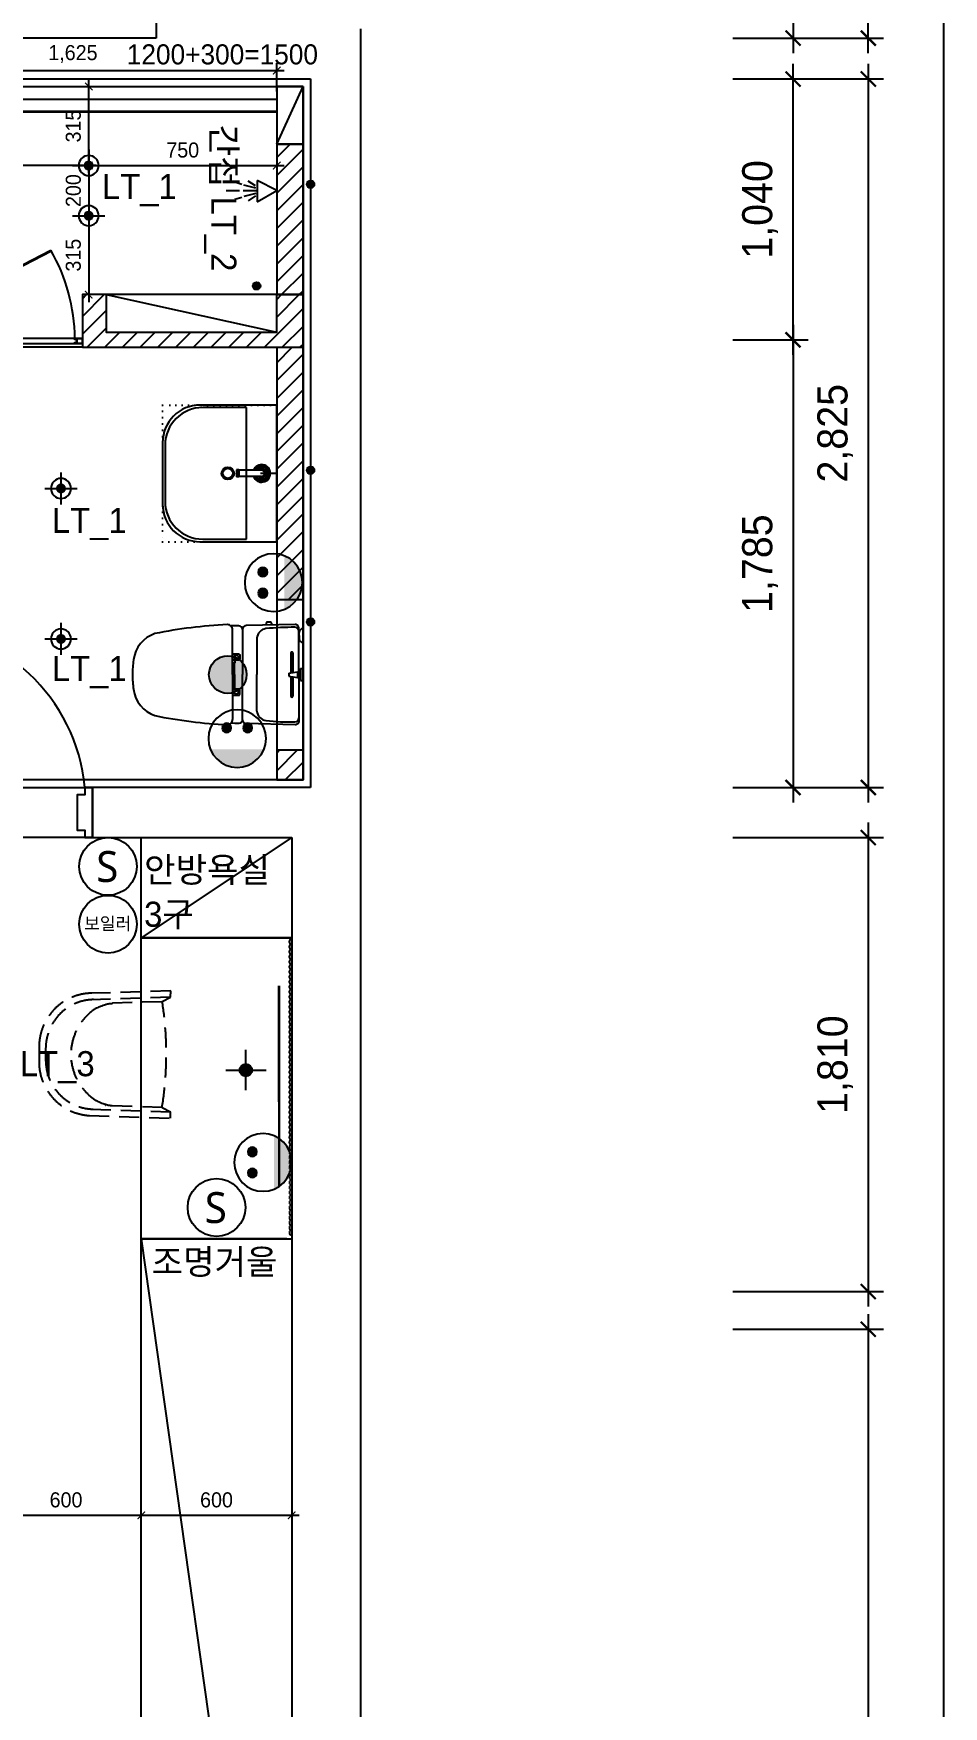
# Model space of a CAD drawing. Header units: inches. Extents: x 3778 to 56227, y -16914 to 35091.
# Drawn here: x 48512 to 52141, y -9036 to -2365 of the extents above; entities that cross this region are included whole.
import ezdxf
from ezdxf.enums import TextEntityAlignment as Align

# ---------------------------------------------------------------- set-up
doc = ezdxf.new("R2010")
doc.units = ezdxf.units.IN
doc.header["$LTSCALE"] = 100
doc.header["$MEASUREMENT"] = 0
doc.header["$PDSIZE"] = 700.071425
for name, pattern in [('DH-HID2', [1.2, 0.8, -0.4]), ('DOT', [0.25, 0, -0.25]), ('HID', [2.5, 1.5, -1]), ('HIDDEN', [9.525, 6.35, -3.175])]:
    doc.linetypes.add(name, pattern=pattern)
for name, color, linetype in [('0-ELC TEXT', 7, 'Continuous'), ('03-WAL NEW', 3, 'Continuous'), ('06-FUR', 6, 'Continuous'), ('06-LIGHT', 4, 'Continuous'), ('07-DIM WAL', 5, 'Continuous'), ('2-con', 2, 'Continuous'), ('3.기호.계단선', 30, 'Continuous'), ('BATH', 4, 'Continuous'), ('CO-BATH', 6, 'Continuous'), ('F-SYM', 7, 'Continuous'), ('fin', 5, 'Continuous'), ('FORM(YOURNAME)-11', 1, 'Continuous'), ('FU-FURM', 251, 'DH-HID2'), ('HAT', 8, 'Continuous'), ('HL', 6, 'HIDDEN'), ('RC-LIGHT', 7, 'Continuous'), ('도면층4', 4, 'Continuous'), ('설비', 140, 'Continuous')]:
    doc.layers.add(name, color=color, linetype=linetype)
doc.styles.add('HY 울릉도 L', font='')
doc.styles.add('YOURNAME', font='HY울릉도M.TTF')
doc.styles.add('코레일둥고', font='Korail_Round_Gothic_Medium.ttf')
doc.styles.get('HY 울릉도 L').set_extended_font_data('HY울릉도L')
doc.dimstyles.new('30', dxfattribs={"dimscale": 30, "dimtxt": 2, "dimasz": 1, "dimexe": 1, "dimexo": 1, "dimgap": 1, "dimtad": 1, "dimdec": 0, "dimrnd": 0.05, "dimdsep": 46, "dimlunit": 6, "dimtxsty": 'HY 울릉도 L', "dimblk": 'ARCHTICK', "dimcen": 2.5, "dimdle": 1, "dimclrd": 133, "dimclre": 133, "dimclrt": 30, "dimadec": 0, "dimazin": 0, "dimtfac": 1, "dimtdec": 0, "dimtix": 1, "dimtmove": 2, "dimatfit": 3, "dimldrblk": 'ARCHTICK', "dimfxl": 0, "dimlwd": -1, "dimlwe": -1, "dimarcsym": 0})
doc.dimstyles.new('60', dxfattribs={"dimscale": 60, "dimtxt": 2, "dimasz": 1, "dimexe": 1, "dimexo": 1, "dimgap": 1, "dimtad": 1, "dimdec": 0, "dimrnd": 0.05, "dimdsep": 46, "dimlunit": 6, "dimtxsty": 'HY 울릉도 L', "dimblk": 'ARCHTICK', "dimcen": 2.5, "dimdle": 1, "dimclrd": 133, "dimclre": 133, "dimclrt": 30, "dimadec": 0, "dimazin": 0, "dimtfac": 1, "dimtdec": 0, "dimtix": 1, "dimtmove": 2, "dimatfit": 3, "dimldrblk": 'ARCHTICK', "dimfxl": 0, "dimlwd": -1, "dimlwe": -1, "dimarcsym": 0})

# ---------------------------------------------------------------- blocks, each defined once
blk = doc.blocks.new('FORM-PLAN')
at = {"layer": 'Defpoints', "color": 158}
blk.add_lwpolyline([(-69444, 53115), (-64, 53115), (-64, 1215), (-69444, 1215)], close=True, dxfattribs=at)
at = {"layer": 'FORM(YOURNAME)-11', "color": 3, "style": 'YOURNAME'}
for tag, height, p in [('1', 450, (9905, 18188)), ('2', 450, (9905, 17544)), ('3', 450, (9905, 16257)), ('4', 450, (9905, 14326)), ('5', 515, (9905, 12009)), ('6', 515, (9905, 9757)), ('7', 515, (9905, 7504)), ('8', 515, (9905, 5252)), ('9', 515, (9905, 2999)), ('10', 515, (5655, 811)), ('11', 515, (9905, 747)), ('12', 515, (5655, -1441)), ('13', 515, (9905, -1441))]:
    blk.add_attdef(tag, text='', height=height, dxfattribs=at).set_placement(p, align=Align.MIDDLE_RIGHT)
blk = doc.blocks.new('*U631')
at = {"layer": 'F-SYM', "xscale": 0.3, "yscale": 0.3, "zscale": 0.3}
blk.add_blockref('FORM-PLAN', (52159.8, -15328.5), dxfattribs=at)
blk = doc.blocks.new('cjvjf')
at = {"layer": '3.기호.계단선'}
h = blk.add_hatch(color=256, dxfattribs=at)
h.dxf.hatch_style = 1
edge = h.paths.add_edge_path()
edge.add_arc((160202.5, 74548.5), 15, 0, 360)
h = blk.add_hatch(color=256, dxfattribs=at)
h.dxf.hatch_style = 1
edge = h.paths.add_edge_path()
edge.add_arc((159987.5, 74143.5), 15, 0, 360)
h = blk.add_hatch(color=256, dxfattribs=at)
h.dxf.hatch_style = 1
edge = h.paths.add_edge_path()
edge.add_arc((160202.5, 73408.5), 15, 0, 360)
h = blk.add_hatch(color=256, dxfattribs=at)
h.dxf.hatch_style = 1
edge = h.paths.add_edge_path()
edge.add_arc((160202.5, 72803.5), 15, 0, 360)
h = blk.add_hatch(color=256, dxfattribs=at)
h.dxf.hatch_style = 1
edge = h.paths.add_edge_path()
edge.add_arc((159872.5, 72593.5), 75, 0, 360)
at = {"layer": '2-con'}
for p, q in [((159587.5, 76148.5), (159587.5, 75131.5)), ((159587.5, 75131.5), (156817.5, 75131.5)), ((160402.5, 64641.5), (160402.5, 75168.5)), ((158412.5, 74968.5), (160202.5, 74968.5)), ((160202.5, 74968.5), (160202.5, 72143.5)), ((160202.5, 72143.5), (159332.5, 72143.5)), ((159332.5, 72143.5), (159332.5, 71943.5)), ((159332.5, 71943.5), (160127.5, 71943.5)), ((160127.5, 71943.5), (160127.5, 66086.5))]:
    blk.add_line(p, q, dxfattribs=at)
at = {"layer": '3.기호.계단선'}
for centre, radius in [((160202.5, 74548.5), 15), ((159987.5, 74143.5), 15), ((160202.5, 73408.5), 15), ((160202.5, 72803.5), 15), ((159872.5, 72593.5), 75)]:
    blk.add_circle(centre, radius, dxfattribs=at)
at = {"layer": '도면층4'}
for p, q in [((158537.5, 72143.5), (159332.5, 72143.5)), ((159332.5, 72143.5), (159332.5, 71943.5)), ((159332.5, 71943.5), (158537.5, 71943.5))]:
    blk.add_line(p, q, dxfattribs=at)
blk.add_lwpolyline([(159332.5, 72143.5), (159302.5, 72143.5), (159302.5, 72113.5), (159272.5, 72113.5), (159272.5, 71973.5), (159302.5, 71973.5), (159302.5, 71943.5), (159332.5, 71943.5), (159332.5, 72143.5)], dxfattribs=at)
blk.add_arc((158593.6, 72077.4), 711.9, 5.32975, 88.48219, dxfattribs=at)
blk = doc.blocks.new('cjscjdeh')
at = {"layer": '03-WAL NEW'}
h = blk.add_hatch(dxfattribs=at)
h.set_pattern_fill('_USER', color=256, scale=50, angle=45, pattern_type=0)
h.set_pattern_definition([(45, (-2294.9, -967.563), (-35.355339, 35.355339), [])])
h.paths.add_polyline_path([(157429.5, 78036.9), (157324.5, 78036.9), (157324.5, 77436.9), (157429.5, 77436.9)])
h = blk.add_hatch(dxfattribs=at)
h.set_pattern_fill('_USER', color=256, scale=50, angle=45, pattern_type=0)
h.set_pattern_definition([(45, (-2324.9, -997.563), (-35.355339, 35.355339), [])])
h.paths.add_polyline_path([(157429.5, 77226.9), (157429.5, 77436.9), (157324.5, 77436.9), (157324.5, 77286.9), (156644.5, 77286.9), (156644.5, 77436.9), (156549.5, 77436.9), (156549.5, 77226.9)])
h = blk.add_hatch(dxfattribs=at)
h.set_pattern_fill('_USER', color=8, scale=50, angle=45, pattern_type=0)
h.set_pattern_definition([(45, (-2324.9, -967.563), (-35.355339, 35.355339), [])])
h.paths.add_polyline_path([(157429.5, 77226.9), (157324.5, 77226.9), (157324.5, 76221.9), (157429.5, 76221.9)])
h.paths.add_polyline_path([(157429.5, 75621.9), (157324.5, 75621.9), (157324.5, 75501.9), (157429.5, 75501.9)])
at = {"color": 8}
for p, q in [((156549.5, 77226.9), (155699.5, 77226.9)), ((157324.5, 76724.4), (157259.5, 76724.4))]:
    blk.add_line(p, q, dxfattribs=at)
at = {"layer": '03-WAL NEW'}
for p, q in [((157174.5, 77226.9), (157279.5, 77226.9)), ((157324.5, 76221.9), (157429.5, 76221.9)), ((157324.5, 75621.9), (157429.5, 75621.9))]:
    blk.add_line(p, q, dxfattribs=at)
blk.add_lwpolyline([(157429.5, 78036.9), (157324.5, 78036.9), (157324.5, 77436.9), (157429.5, 77436.9)], close=True, dxfattribs=at)
for points in [[(156644.5, 77436.9), (156549.5, 77436.9), (156549.5, 77226.9), (157429.5, 77226.9), (157429.5, 77436.9), (157324.5, 77436.9)], [(156644.5, 77436.9), (156644.5, 77286.9), (157324.5, 77286.9), (157324.5, 77436.9)], [(157324.5, 77226.9), (157324.5, 75501.9), (157429.5, 75501.9), (157429.5, 77226.9)]]:
    blk.add_lwpolyline(points, dxfattribs=at)
at = {"layer": '06-FUR', "color": 8}
for p, q in [((157324.5, 78036.9), (157429.5, 78266.9)), ((157429.5, 78266.9), (157324.5, 78266.9)), ((157324.5, 78266.9), (157324.5, 78036.9)), ((157429.5, 78036.9), (157429.5, 78266.9)), ((157324.5, 78036.9), (157429.5, 78036.9)), ((157324.5, 77436.9), (156644.5, 77436.9)), ((156644.5, 77436.9), (157324.5, 77286.9)), ((157384.5, 75271.9), (156784.5, 74871.9)), ((156784.5, 75271.9), (157384.5, 75271.9)), ((156784.5, 74871.9), (156784.5, 75271.9)), ((157384.5, 75271.9), (157384.5, 74871.9)), ((156784.5, 73671.9), (156784.5, 74871.9)), ((156784.5, 74871.9), (157384.5, 74871.9)), ((157384.5, 74871.9), (156784.5, 74871.9)), ((157384.5, 74871.9), (157384.5, 73671.9)), ((156784.5, 73671.9), (157384.5, 73671.9)), ((156784.5, 69414.9), (156784.5, 73671.9)), ((156784.5, 73671.9), (157384.5, 69414.9)), ((157364.5, 73671.9), (156784.5, 73671.9)), ((157384.5, 73671.9), (157384.5, 69414.9))]:
    blk.add_line(p, q, dxfattribs=at)
for centre in [(157384.5, 74856.9), (157384.5, 74836.9), (157384.5, 74816.9), (157384.5, 74796.9), (157384.5, 74776.9), (157384.5, 74756.9), (157384.5, 74736.9), (157384.5, 74716.9), (157384.5, 74696.9), (157384.5, 74676.9), (157384.5, 74656.9), (157384.5, 74636.9), (157384.5, 74616.9), (157384.5, 74596.9), (157384.5, 74576.9), (157384.5, 74556.9), (157384.5, 74536.9), (157384.5, 74516.9), (157384.5, 74496.9), (157384.5, 74476.9), (157384.5, 74456.9), (157384.5, 74436.9), (157384.5, 74416.9), (157384.5, 74396.9), (157384.5, 74376.9), (157384.5, 74356.9), (157384.5, 74336.9), (157384.5, 74316.9), (157384.5, 74296.9), (157384.5, 74276.9), (157384.5, 74256.9), (157384.5, 74236.9), (157384.5, 74216.9), (157384.5, 74196.9), (157384.5, 74176.9), (157384.5, 74156.9), (157384.5, 74136.9), (157384.5, 74116.9), (157384.5, 74096.9), (157384.5, 74076.9), (157384.5, 74056.9), (157385.1, 74036.9), (157385.1, 74016.9), (157385.1, 73996.9), (157385.1, 73976.9), (157385.1, 73956.9), (157385.1, 73936.9), (157385.1, 73916.9), (157385.1, 73896.9), (157385.1, 73876.9), (157385.1, 73856.9), (157385.1, 73836.9), (157385.1, 73816.9), (157385.1, 73796.9), (157385.1, 73776.9), (157385.1, 73756.9), (157385.1, 73736.9), (157385.1, 73716.9), (157385.1, 73696.9)]:
    blk.add_arc(centre, 10, 90, 270, dxfattribs=at)
at = {"layer": 'BATH', "color": 8}
for p, q in [((155699.5, 78266.9), (157429.5, 78266.9)), ((157429.5, 78266.9), (157429.5, 75501.9)), ((157175.9, 77850.6), (157122.5, 77850.6)), ((157185.7, 77876.7), (157157, 77885.1)), ((157243, 77850.6), (157190.4, 77850.6)), ((157241.1, 77861), (157192.8, 77873.4)), ((157240.4, 77870.8), (157210.4, 77889.7)), ((157324.5, 77851.9), (157246.9, 77891.7)), ((157246.9, 77891.7), (157246.9, 77807.5)), ((157246.9, 77807.5), (157324.5, 77851.9)), ((157185.7, 77824.5), (157157, 77816)), ((157241.1, 77840.1), (157192.8, 77827.8)), ((157240.4, 77830.4), (157210.4, 77811.5)), ((157429.5, 75501.9), (155249.5, 75501.9))]:
    blk.add_line(p, q, dxfattribs=at)
at = {"layer": 'CO-BATH', "color": 8}
for p, q in [((155729.9, 77254.4), (156423.5, 77614.4)), ((156426, 77610.1), (155732.4, 77250.1)), ((156423.5, 77614.4), (156426, 77610.1)), ((156549.5, 77261.9), (155699.5, 77261.9)), ((156519.5, 77256.9), (156519.5, 77261.9)), ((156519.5, 77261.9), (156549.5, 77261.9)), ((156529.5, 77256.9), (156519.5, 77256.9)), ((156529.5, 77246.9), (156529.5, 77256.9)), ((156549.5, 77241.9), (156549.5, 77261.9)), ((156549.5, 77261.9), (156549.5, 77241.9)), ((155699.5, 77241.9), (156549.5, 77241.9)), ((156519.5, 77241.9), (156519.5, 77246.9)), ((156519.5, 77246.9), (156529.5, 77246.9)), ((156549.5, 77241.9), (156519.5, 77241.9)), ((157324.5, 76996.9), (157019.5, 76996.9)), ((157204.5, 76986.9), (157029.5, 76986.9)), ((157204.5, 76461.9), (157204.5, 76986.9)), ((157324.5, 76451.9), (157324.5, 76996.9)), ((156869.5, 76846.9), (156869.5, 76601.9)), ((156879.5, 76836.9), (156879.5, 76611.9)), ((157164, 76738.9), (157164, 76709.9)), ((157169, 76738.9), (157164, 76738.9)), ((157169, 76738.9), (157169, 76709.9)), ((157174, 76737.9), (157169, 76737.9)), ((157174, 76737.9), (157174, 76710.9)), ((157264.5, 76736.9), (157174, 76736.9)), ((157169, 76709.9), (157164, 76709.9)), ((157174, 76710.9), (157169, 76710.9)), ((157264.5, 76711.9), (157174, 76711.9)), ((157019.5, 76451.9), (157324.5, 76451.9)), ((157029.5, 76461.9), (157204.5, 76461.9))]:
    blk.add_line(p, q, dxfattribs=at)
at = {"layer": 'CO-BATH', "color": 8, "linetype": 'DOT'}
blk.add_lwpolyline([(156869.5, 76996.9), (156869.5, 76451.9), (157324.5, 76451.9), (157324.5, 76996.9)], close=True, dxfattribs=at)
at = {"layer": 'CO-BATH', "color": 8}
for radius in [25, 20]:
    blk.add_circle((157129.5, 76724.4), radius, dxfattribs=at)
for centre, radius, start, end in [((155811.8, 77258.4), 707.7, 0.28538, 30.20239), ((157019.5, 76846.9), 150, 90, 180), ((157029.5, 76836.9), 150, 90, 180), ((157264.5, 76724.4), 35, 200.92481, 159.07514), ((157264.5, 76724.4), 30, 204.62429, 155.37566), ((157264.5, 76724.4), 25, 209.99998, 149.99998), ((157264.5, 76724.4), 18, 223.98294, 136.01701), ((157264.5, 76724.4), 12.5, 269.99998, 89.99998), ((157019.5, 76601.9), 150, 180, 270), ((157029.5, 76611.9), 150, 180, 270)]:
    blk.add_arc(centre, radius, start, end, dxfattribs=at)
at = {"layer": 'fin', "color": 8}
for p, q in [((157148.9, 75921.9), (157148.9, 76101.2)), ((157188.1, 76102.2), (157188.1, 75921.9)), ((157245.9, 76067.1), (157245.9, 75921.9)), ((157413.1, 75929.9), (157413.1, 76094.5)), ((157414.5, 76077.6), (157414.5, 76090.1)), ((157414.5, 76077.6), (157414.5, 76065.1)), ((157148.9, 75921.9), (157148.9, 75742.6)), ((157188.1, 75741.5), (157188.1, 75921.9)), ((157245.9, 75776.6), (157245.9, 75921.9)), ((157413.1, 75913.9), (157413.1, 75749.3))]:
    blk.add_line(p, q, dxfattribs=at)
for points in [[(157188.1, 76102.2, 0.371724), (157173.4, 76116.6, 0.003515), (157142.5, 76115.8, 0.320541)], [(157413.1, 76094.5), (157413.1, 76106.9, 0.421209), (157397.8, 76121.9), (157202.8, 76117.2, 0.001659)], [(157188.1, 75741.5, -0.371724), (157173.4, 75727.1, -0.003515), (157142.5, 75728, -0.320541)], [(157413.1, 75749.3), (157413.1, 75736.9, -0.421209), (157397.8, 75721.9), (157202.8, 75726.5, -0.001659)]]:
    blk.add_lwpolyline(points, format="xyb", dxfattribs=at)
for centre, radius, start, end in [((157210.3, 74276.3), 1846.7, 92.55377, 101.59784), ((157128.9, 76101.2), 20, 0, 92.3333), ((157203.1, 76102.2), 15, 91.36509, 180), ((156878.5, 75966.1), 125.5, 108.2964, 173.42408), ((157285.9, 76065.4), 40, 95.94375, 177.51291), ((157385.3, 75110.5), 1000, 89.31159, 95.94375), ((157397.1, 76094.5), 16, 0, 89.31159), ((157429.5, 76090.1), 15, 90, 180), ((157429.5, 76065.1), 15, 180, 270), ((157155.4, 75921.9), 405.9, 171.69926, 180), ((157155.4, 75921.9), 405.9, 180, 188.30074), ((156878.5, 75877.7), 125.5, 186.57592, 251.7036), ((157210.3, 77567.5), 1846.7, 258.40216, 267.44623), ((157128.9, 75742.6), 20, 267.6667, 0), ((157203.1, 75741.5), 15, 180, 268.63491), ((157285.9, 75778.4), 40, 182.48709, 264.05625), ((157385.3, 76733.2), 1000, 264.05625, 270.68841), ((157397.1, 75749.3), 16, 270.68841, 0)]:
    blk.add_arc(centre, radius, start, end, dxfattribs=at)
at = {"layer": 'FU-FURM', "color": 8}
for p, q in [((156901.8, 74661.1), (156587.6, 74651.4)), ((156901.7, 74635.7), (156901.8, 74661.1)), ((156901.7, 74635.7), (156581.2, 74625.8)), ((156603.1, 74590.6), (156607.3, 74592.8)), ((156607.3, 74592.8), (156612.1, 74595)), ((156612.1, 74595), (156617.1, 74597.2)), ((156617.1, 74597.2), (156622.4, 74599.4)), ((156622.4, 74599.4), (156627.7, 74601.4)), ((156627.7, 74601.4), (156632.8, 74603.3)), ((156632.8, 74603.3), (156637.7, 74605)), ((156637.7, 74605), (156642.1, 74606.4)), ((156642.1, 74606.4), (156646, 74607.6)), ((156646, 74607.6), (156649.7, 74608.6)), ((156649.7, 74608.6), (156653.1, 74609.3)), ((156653.1, 74609.3), (156656.3, 74609.9)), ((156656.3, 74609.9), (156659.5, 74610.4)), ((156659.5, 74610.4), (156662.6, 74610.8)), ((156662.6, 74610.8), (156665.9, 74611.2)), ((156665.9, 74611.2), (156669.3, 74611.6)), ((156867.9, 74617.7), (156669.3, 74611.6)), ((156867.9, 74618.8), (156901.7, 74635.7)), ((156376.9, 74451.8), (156376.8, 74373.9)), ((156402.2, 74433.8), (156402.2, 74380.7)), ((156583, 74189.5), (156901.2, 74178.8)), ((156602.6, 74224.6), (156606.9, 74222.4)), ((156606.9, 74222.4), (156611.6, 74220.2)), ((156611.6, 74220.2), (156616.7, 74218)), ((156616.7, 74218), (156621.9, 74215.8)), ((156621.9, 74215.8), (156627.2, 74213.8)), ((156627.2, 74213.8), (156632.3, 74211.9)), ((156632.3, 74211.9), (156637.2, 74210.2)), ((156637.2, 74210.2), (156641.6, 74208.7)), ((156641.6, 74208.7), (156645.5, 74207.5)), ((156645.5, 74207.5), (156649.2, 74206.6)), ((156649.2, 74206.6), (156652.5, 74205.8)), ((156652.5, 74205.8), (156655.8, 74205.2)), ((156655.8, 74205.2), (156659, 74204.7)), ((156659, 74204.7), (156662.1, 74204.3)), ((156662.1, 74204.3), (156665.4, 74203.9)), ((156665.4, 74203.9), (156668.8, 74203.5)), ((156668.8, 74203.5), (156867.4, 74196.8)), ((156867.3, 74195.8), (156901.2, 74178.8)), ((156576.4, 74164.3), (156901.1, 74153.4)), ((156901.1, 74153.4), (156901.2, 74178.8))]:
    blk.add_line(p, q, dxfattribs=at)
for centre, radius, start, end in [((156590.5, 74438.1), 213.6, 91.2145, 179.09084), ((156597.8, 74431.8), 194.3, 91.21458, 179.09076), ((156722.3, 74407.5), 218.5, 123.05275, 236.80504), ((156722.3, 74407.5), 218.5, 111.52781, 111.65063), ((155553.9, 74408.9), 1330.6, 350.7811, 9.07678), ((156590.4, 74377.2), 213.6, 180.767, 268.64329), ((156597.7, 74383.5), 194.3, 180.76696, 268.64347), ((156722.3, 74407.5), 218.5, 248.20719, 248.33002)]:
    blk.add_arc(centre, radius, start, end, dxfattribs=at)
at = {"layer": 'HL', "color": 8, "linetype": 'Continuous'}
for p, q in [((157283, 76126.8), (157283, 76119.2)), ((157299.2, 76130.8), (157287, 76130.8)), ((157303.2, 76126.8), (157303.2, 76119.6)), ((157381.5, 76008.4), (157381.5, 75929.4)), ((157388.5, 76008.4), (157388.5, 75930.4)), ((157155.9, 75921.9), (157155.9, 75968.2)), ((157155.9, 75921.9), (157155.9, 75875.6)), ((157373.4, 75927.9), (157407.8, 75933.2)), ((157373.4, 75927.9), (157373.4, 75915.9)), ((157407.8, 75933.2), (157414.8, 75928.8)), ((157407.8, 75933.2), (157407.8, 75910.5)), ((157414.8, 75928.8), (157419.5, 75934.3)), ((157414.8, 75928.8), (157414.8, 75914.9)), ((157419.5, 75945.9), (157429.5, 75945.9)), ((157419.5, 75945.9), (157419.5, 75897.9)), ((157373.4, 75915.9), (157407.8, 75910.5)), ((157381.5, 75914.4), (157381.5, 75835.4)), ((157388.5, 75913.4), (157388.5, 75835.4)), ((157407.8, 75910.5), (157414.8, 75914.9)), ((157414.8, 75914.9), (157419.5, 75909.5)), ((157419.5, 75897.9), (157429.5, 75897.9))]:
    blk.add_line(p, q, dxfattribs=at)
for points in [[(157148.9, 76004.4), (157173, 76004.4, -0.414214), (157177, 76000.4), (157177, 75984, -0.414214), (157173, 75980), (157157.5, 75980), (157148.9, 75980)], [(157157.5, 75980), (157157.5, 75970.2, -0.414214), (157155.5, 75968.2), (157148.9, 75968.2)], [(157157.5, 75863.8), (157157.5, 75873.6, 0.414214), (157155.5, 75875.6), (157148.9, 75875.6)], [(157148.9, 75839.3), (157173, 75839.3, 0.414214), (157177, 75843.3), (157177, 75859.8, 0.414214), (157173, 75863.8), (157157.5, 75863.8), (157148.9, 75863.8)]]:
    blk.add_lwpolyline(points, format="xyb", dxfattribs=at)
for centre in [(157163.1, 75991.9), (157163.1, 75851.9)]:
    blk.add_circle(centre, 8, dxfattribs=at)
for centre, radius, start, end in [((157287, 76126.8), 4, 90, 180), ((157299.2, 76126.8), 4, 0, 90), ((157385, 76008.4), 3.5, 0, 180), ((157385, 75835.4), 3.5, 180, 0)]:
    blk.add_arc(centre, radius, start, end, dxfattribs=at)
blk.add_blockref('cjvjf', (-2743, 3328.4))
blk = doc.blocks.new('_ArchTick')
at = {"color": 0, "linetype": 'ByBlock', "const_width": 0.15}
blk.add_lwpolyline([(-0.5, -0.5), (0.5, 0.5)], dxfattribs=at)
blk = doc.blocks.new('*D235')
at = {"layer": '07-DIM WAL', "color": 133}
for p, q in [((48311.5, -8274), (48971.5, -8274)), ((48341.5, -8304), (48341.5, -8304)), ((48941.5, -8304), (48941.5, -8304))]:
    blk.add_line(p, q, dxfattribs=at)
at = {"layer": 'Defpoints', "color": 0}
for p in [(48341.5, -8274), (48941.5, -8274), (48941.5, -8274)]:
    blk.add_point(p, dxfattribs=at)
at = {"layer": '07-DIM WAL', "color": 133, "xscale": 30, "yscale": 30, "zscale": 30, "rotation": 180}
blk.add_blockref('_ArchTick', (48341.5, -8274), dxfattribs=at)
at = {"layer": '07-DIM WAL', "color": 133, "xscale": 30, "yscale": 30, "zscale": 30}
blk.add_blockref('_ArchTick', (48941.5, -8274), dxfattribs=at)
at = {"layer": '07-DIM WAL', "color": 30, "insert": (48641.5, -8212.7), "char_height": 60, "attachment_point": 5, "style": 'HY 울릉도 L'}
blk.add_mtext('600', dxfattribs=at)
blk = doc.blocks.new('*D237')
at = {"layer": '07-DIM WAL', "color": 133}
blk.add_line((48911.5, -8274), (49571.5, -8274), dxfattribs=at)
at = {"layer": 'Defpoints', "color": 0}
for p in [(48941.5, -8274), (49541.5, -8274), (49541.5, -8274)]:
    blk.add_point(p, dxfattribs=at)
at = {"layer": '07-DIM WAL', "color": 133, "xscale": 30, "yscale": 30, "zscale": 30, "rotation": 180}
blk.add_blockref('_ArchTick', (48941.5, -8274), dxfattribs=at)
at = {"layer": '07-DIM WAL', "color": 133, "xscale": 30, "yscale": 30, "zscale": 30}
blk.add_blockref('_ArchTick', (49541.5, -8274), dxfattribs=at)
at = {"layer": '07-DIM WAL', "color": 30, "insert": (49241.5, -8212.7), "char_height": 60, "attachment_point": 5, "style": 'HY 울릉도 L'}
blk.add_mtext('600', dxfattribs=at)
blk = doc.blocks.new('1')
at = {"linetype": 'Continuous'}
h = blk.add_hatch(color=4, dxfattribs=at)
h.dxf.hatch_style = 1
edge = h.paths.add_edge_path()
edge.add_arc((11539653, -14273504), 37.5, 0, 360)
at = {"color": 1, "linetype": 'Continuous'}
for p, q in [((11539653, -14273637), (11539653, -14273370)), ((11539520, -14273504), (11539787, -14273504))]:
    blk.add_line(p, q, dxfattribs=at)
at = {"color": 4, "linetype": 'Continuous'}
for radius in [41.5, 37.5]:
    blk.add_circle((11539653, -14273504), radius, dxfattribs=at)
blk = doc.blocks.new('SW')
at = {"layer": '설비', "color": 140}
blk.add_circle((11533254, -14277699), 184, dxfattribs=at)
at = {"layer": '설비', "color": 140, "insert": (11533320, -14277601), "char_height": 197.14, "attachment_point": 3, "style": '코레일둥고'}
blk.add_mtext_dynamic_manual_height_columns('{\\fMalgun Gothic|b0|i0|c129|p50;S}', width=314.33, gutter_width=2.19, heights=[0], dxfattribs=at)
blk = doc.blocks.new('*D253')
at = {"layer": '07-DIM WAL', "color": 133}
for p, q in [((48732, -2892), (48732, -2862)), ((48732, -2892), (48732, -3092)), ((48762, -2892), (48762, -2892)), ((48732, -3092), (48732, -3122)), ((48762, -3092), (48762, -3092))]:
    blk.add_line(p, q, dxfattribs=at)
at = {"layer": 'Defpoints', "color": 0}
for p in [(48732, -2892), (48732, -3092), (48732, -3092)]:
    blk.add_point(p, dxfattribs=at)
at = {"layer": '07-DIM WAL', "color": 133, "xscale": 30, "yscale": 30, "zscale": 30}
for p, rotation in [((48732, -2892), 270), ((48732, -3092), 90)]:
    blk.add_blockref('_ArchTick', p, dxfattribs=dict(at, rotation=rotation))
at = {"layer": '07-DIM WAL', "color": 30, "insert": (48670.8, -2992), "char_height": 60, "attachment_point": 5, "rotation": 90, "style": 'HY 울릉도 L'}
blk.add_mtext('200', dxfattribs=at)
blk = doc.blocks.new('*D254')
at = {"layer": '07-DIM WAL', "color": 133}
for p, q in [((48732, -3062), (48732, -3437)), ((48762, -3092), (48762, -3092)), ((48762, -3407), (48762, -3407))]:
    blk.add_line(p, q, dxfattribs=at)
at = {"layer": 'Defpoints', "color": 0}
for p in [(48732, -3092), (48732, -3407), (48732, -3407)]:
    blk.add_point(p, dxfattribs=at)
at = {"layer": '07-DIM WAL', "color": 133, "xscale": 30, "yscale": 30, "zscale": 30}
for p, rotation in [((48732, -3092), 90), ((48732, -3407), 270)]:
    blk.add_blockref('_ArchTick', p, dxfattribs=dict(at, rotation=rotation))
at = {"layer": '07-DIM WAL', "color": 30, "insert": (48670.7, -3249.5), "char_height": 60, "attachment_point": 5, "rotation": 90, "style": 'HY 울릉도 L'}
blk.add_mtext('315', dxfattribs=at)
blk = doc.blocks.new('*D255')
at = {"layer": '07-DIM WAL', "color": 133}
for p, q in [((48732, -2922), (48732, -2547)), ((48762, -2577), (48762, -2577)), ((48762, -2892), (48762, -2892))]:
    blk.add_line(p, q, dxfattribs=at)
at = {"layer": 'Defpoints', "color": 0}
for p in [(48732, -2577), (48732, -2577), (48732, -2892)]:
    blk.add_point(p, dxfattribs=at)
at = {"layer": '07-DIM WAL', "color": 133, "xscale": 30, "yscale": 30, "zscale": 30}
for p, rotation in [((48732, -2577), 90), ((48732, -2892), 270)]:
    blk.add_blockref('_ArchTick', p, dxfattribs=dict(at, rotation=rotation))
at = {"layer": '07-DIM WAL', "color": 30, "insert": (48670.7, -2734.5), "char_height": 60, "attachment_point": 5, "rotation": 90, "style": 'HY 울릉도 L'}
blk.add_mtext('315', dxfattribs=at)
blk = doc.blocks.new('*D256')
at = {"layer": '07-DIM WAL', "color": 133}
for p, q in [((48702, -2892), (49511.5, -2892)), ((49481.5, -2922), (49481.5, -2922))]:
    blk.add_line(p, q, dxfattribs=at)
at = {"layer": 'Defpoints', "color": 0}
for p in [(48732, -2892), (49481.5, -2892), (49481.5, -2892)]:
    blk.add_point(p, dxfattribs=at)
at = {"layer": '07-DIM WAL', "color": 133, "xscale": 30, "yscale": 30, "zscale": 30, "rotation": 180}
blk.add_blockref('_ArchTick', (48732, -2892), dxfattribs=at)
at = {"layer": '07-DIM WAL', "color": 133, "xscale": 30, "yscale": 30, "zscale": 30}
blk.add_blockref('_ArchTick', (49481.5, -2892), dxfattribs=at)
at = {"layer": '07-DIM WAL', "color": 30, "insert": (49106.8, -2830.6), "char_height": 60, "attachment_point": 5, "style": 'HY 울릉도 L'}
blk.add_mtext('750', dxfattribs=at)
blk = doc.blocks.new('*D257')
at = {"layer": '07-DIM WAL', "color": 133}
for p, q in [((48762, -2892), (47826.5, -2892)), ((47856.5, -2919.5), (47856.5, -2922))]:
    blk.add_line(p, q, dxfattribs=at)
at = {"layer": 'Defpoints', "color": 0}
for p in [(47856.5, -2889.5), (47856.5, -2892), (48732, -2892)]:
    blk.add_point(p, dxfattribs=at)
at = {"layer": '07-DIM WAL', "color": 133, "xscale": 30, "yscale": 30, "zscale": 30, "rotation": 180}
blk.add_blockref('_ArchTick', (47856.5, -2892), dxfattribs=at)
at = {"layer": '07-DIM WAL', "color": 133, "xscale": 30, "yscale": 30, "zscale": 30}
blk.add_blockref('_ArchTick', (48732, -2892), dxfattribs=at)
at = {"layer": '07-DIM WAL', "color": 30, "insert": (48294.3, -2830.6), "char_height": 60, "attachment_point": 5, "style": 'HY 울릉도 L'}
blk.add_mtext('876', dxfattribs=at)
blk = doc.blocks.new('egoo')
at = {"layer": '설비'}
h = blk.add_hatch(color=140, dxfattribs=at)
edge = h.paths.add_edge_path()
edge.add_arc((1015645.3, 443433.7), 22.3, 0, 360)
h = blk.add_hatch(color=140, dxfattribs=at)
edge = h.paths.add_edge_path()
edge.add_arc((1015747.7, 443433.7), 22.3, 0, 360)
h = blk.add_hatch(color=140, dxfattribs=at)
edge = h.paths.add_edge_path()
edge.add_line((1015826.3, 443329.1), (1015566.6, 443329.1))
edge.add_ellipse((1015696.5, 443381.5), major_axis=(99, 99), ratio=1, start_angle=156.95778, end_angle=293.04222)
at = {"layer": '설비', "color": 140}
for centre, radius in [((1015696.5, 443381.5), 140), ((1015645.3, 443433.7), 22.3), ((1015747.7, 443433.7), 22.3)]:
    blk.add_circle(centre, radius, dxfattribs=at)
blk = doc.blocks.new('*D277')
at = {"layer": '07-DIM WAL', "color": 133}
for p, q in [((51840.5, -2444), (51840.5, -726.5)), ((51300.5, -786.5), (51900.5, -786.5)), ((51300.5, -2384), (51900.5, -2384))]:
    blk.add_line(p, q, dxfattribs=at)
at = {"layer": 'Defpoints', "color": 0}
for p in [(51240.5, -786.5), (51840.5, -786.5), (51240.5, -2384)]:
    blk.add_point(p, dxfattribs=at)
at = {"layer": '07-DIM WAL', "color": 133, "xscale": 60, "yscale": 60, "zscale": 60}
for p, rotation in [((51840.5, -786.5), 90), ((51840.5, -2384), 270)]:
    blk.add_blockref('_ArchTick', p, dxfattribs=dict(at, rotation=rotation))
at = {"layer": '07-DIM WAL', "color": 30, "insert": (51708.6, -1585.2), "char_height": 120, "attachment_point": 5, "rotation": 90, "style": 'HY 울릉도 L'}
blk.add_mtext('1,598', dxfattribs=at)
blk = doc.blocks.new('*D279')
at = {"layer": '07-DIM WAL', "color": 133}
for p, q in [((51540.5, -1307), (51540.5, -2444)), ((51300.5, -1367), (51600.5, -1367)), ((51300.5, -2384), (51600.5, -2384))]:
    blk.add_line(p, q, dxfattribs=at)
at = {"layer": 'Defpoints', "color": 0}
for p in [(51240.5, -1367), (51240.5, -2384), (51540.5, -2384)]:
    blk.add_point(p, dxfattribs=at)
at = {"layer": '07-DIM WAL', "color": 133, "xscale": 60, "yscale": 60, "zscale": 60}
for p, rotation in [((51540.5, -1367), 90), ((51540.5, -2384), 270)]:
    blk.add_blockref('_ArchTick', p, dxfattribs=dict(at, rotation=rotation))
at = {"layer": '07-DIM WAL', "color": 30, "insert": (51408.7, -1875.5), "char_height": 120, "attachment_point": 5, "rotation": 90, "style": 'HY 울릉도 L'}
blk.add_mtext('1,017', dxfattribs=at)
blk = doc.blocks.new('*D280')
at = {"layer": '07-DIM WAL', "color": 133}
for p, q in [((51840.5, -2487), (51840.5, -5432)), ((51300.5, -2547), (51900.5, -2547)), ((51300.5, -5372), (51900.5, -5372))]:
    blk.add_line(p, q, dxfattribs=at)
at = {"layer": 'Defpoints', "color": 0}
for p in [(51240.5, -2547), (51240.5, -5372), (51840.5, -5372)]:
    blk.add_point(p, dxfattribs=at)
at = {"layer": '07-DIM WAL', "color": 133, "xscale": 60, "yscale": 60, "zscale": 60}
for p, rotation in [((51840.5, -2547), 90), ((51840.5, -5372), 270)]:
    blk.add_blockref('_ArchTick', p, dxfattribs=dict(at, rotation=rotation))
at = {"layer": '07-DIM WAL', "color": 30, "insert": (51708.7, -3959.5), "char_height": 120, "attachment_point": 5, "rotation": 90, "style": 'HY 울릉도 L'}
blk.add_mtext('2,825', dxfattribs=at)
blk = doc.blocks.new('*D281')
at = {"layer": '07-DIM WAL', "color": 133}
for p, q in [((51540.5, -3647), (51540.5, -2487)), ((51300.5, -2547), (51600.5, -2547)), ((51300.5, -3587), (51600.5, -3587))]:
    blk.add_line(p, q, dxfattribs=at)
at = {"layer": 'Defpoints', "color": 0}
for p in [(51240.5, -2547), (51540.5, -2547), (51240.5, -3587)]:
    blk.add_point(p, dxfattribs=at)
at = {"layer": '07-DIM WAL', "color": 133, "xscale": 60, "yscale": 60, "zscale": 60}
for p, rotation in [((51540.5, -2547), 90), ((51540.5, -3587), 270)]:
    blk.add_blockref('_ArchTick', p, dxfattribs=dict(at, rotation=rotation))
at = {"layer": '07-DIM WAL', "color": 30, "insert": (51408.7, -3067), "char_height": 120, "attachment_point": 5, "rotation": 90, "style": 'HY 울릉도 L'}
blk.add_mtext('1,040', dxfattribs=at)
blk = doc.blocks.new('*D282')
at = {"layer": '07-DIM WAL', "color": 133}
for p, q in [((51540.5, -3527), (51540.5, -5432)), ((51300.5, -3587), (51600.5, -3587)), ((51300.5, -5372), (51600.5, -5372))]:
    blk.add_line(p, q, dxfattribs=at)
at = {"layer": 'Defpoints', "color": 0}
for p in [(51240.5, -3587), (51240.5, -5372), (51540.5, -5372)]:
    blk.add_point(p, dxfattribs=at)
at = {"layer": '07-DIM WAL', "color": 133, "xscale": 60, "yscale": 60, "zscale": 60}
for p, rotation in [((51540.5, -3587), 90), ((51540.5, -5372), 270)]:
    blk.add_blockref('_ArchTick', p, dxfattribs=dict(at, rotation=rotation))
at = {"layer": '07-DIM WAL', "color": 30, "insert": (51408.7, -4479.5), "char_height": 120, "attachment_point": 5, "rotation": 90, "style": 'HY 울릉도 L'}
blk.add_mtext('1,785', dxfattribs=at)
blk = doc.blocks.new('*D283')
at = {"layer": '07-DIM WAL', "color": 133}
for p, q in [((51840.5, -5512), (51840.5, -7442)), ((51300.5, -5572), (51900.5, -5572)), ((51300.5, -7382), (51900.5, -7382))]:
    blk.add_line(p, q, dxfattribs=at)
at = {"layer": 'Defpoints', "color": 0}
for p in [(51240.5, -5572), (51240.5, -7382), (51840.5, -7382)]:
    blk.add_point(p, dxfattribs=at)
at = {"layer": '07-DIM WAL', "color": 133, "xscale": 60, "yscale": 60, "zscale": 60}
for p, rotation in [((51840.5, -5572), 90), ((51840.5, -7382), 270)]:
    blk.add_blockref('_ArchTick', p, dxfattribs=dict(at, rotation=rotation))
at = {"layer": '07-DIM WAL', "color": 30, "insert": (51708.7, -6477), "char_height": 120, "attachment_point": 5, "rotation": 90, "style": 'HY 울릉도 L'}
blk.add_mtext('1,810', dxfattribs=at)
blk = doc.blocks.new('*D284')
at = {"layer": '07-DIM WAL', "color": 133}
for p, q in [((51300.5, -7532), (51900.5, -7532)), ((51840.5, -7472), (51840.5, -11489)), ((51300.5, -11429), (51900.5, -11429))]:
    blk.add_line(p, q, dxfattribs=at)
at = {"layer": 'Defpoints', "color": 0}
for p in [(51240.5, -7532), (51240.5, -11429), (51840.5, -11429)]:
    blk.add_point(p, dxfattribs=at)
at = {"layer": '07-DIM WAL', "color": 133, "xscale": 60, "yscale": 60, "zscale": 60}
for p, rotation in [((51840.5, -7532), 90), ((51840.5, -11429), 270)]:
    blk.add_blockref('_ArchTick', p, dxfattribs=dict(at, rotation=rotation))
at = {"layer": '07-DIM WAL', "color": 30, "insert": (51708.6, -9480.5), "char_height": 120, "attachment_point": 5, "rotation": 90, "style": 'HY 울릉도 L'}
blk.add_mtext('3,897', dxfattribs=at)
blk = doc.blocks.new('hallogen')
h = blk.add_hatch(color=256)
h.dxf.hatch_style = 1
edge = h.paths.add_edge_path()
edge.add_arc((48592, 60854), 31.2, 0, 360, ccw=False)
at = {"color": 1, "linetype": 'Continuous'}
for p, q in [((48592, 60954), (48592, 60754)), ((48692, 60854), (48492, 60854))]:
    blk.add_line(p, q, dxfattribs=at)
at = {"color": 4, "linetype": 'Continuous'}
blk.add_circle((48592, 60854), 62.5, dxfattribs=at)
blk = doc.blocks.new('*D384')
at = {"layer": 'Defpoints', "color": 0}
for p in [(49481.5, -2513.3), (47856.5, -2627), (49481.5, -2627)]:
    blk.add_point(p, dxfattribs=at)
at = {"layer": 'HAT', "color": 133}
for p, q in [((47826.5, -2513.3), (49511.5, -2513.3)), ((47856.5, -2597), (47856.5, -2483.3)), ((49481.5, -2597), (49481.5, -2483.3))]:
    blk.add_line(p, q, dxfattribs=at)
at = {"layer": 'HAT', "color": 133, "xscale": 30, "yscale": 30, "zscale": 30, "rotation": 180}
blk.add_blockref('_ArchTick', (47856.5, -2513.3), dxfattribs=at)
at = {"layer": 'HAT', "color": 133, "xscale": 30, "yscale": 30, "zscale": 30}
blk.add_blockref('_ArchTick', (49481.5, -2513.3), dxfattribs=at)
at = {"layer": 'HAT', "color": 30, "insert": (48669, -2447.4), "char_height": 60, "attachment_point": 5, "style": 'HY 울릉도 L'}
blk.add_mtext('1,625', dxfattribs=at)

msp = doc.modelspace()

# ---------------------------------------------------------------- linework, layer by layer
at = {"layer": '06-LIGHT', "color": 10, "linetype": 'HID', "const_width": 10}
for points in [[(47856.5, -2677), (49481.5, -2677)], [(49490.4, -6161.9), (49491.5, -6962)]]:
    msp.add_lwpolyline(points, dxfattribs=at)
at = {"layer": 'RC-LIGHT'}
msp.add_lwpolyline([(47856.5, -2627), (49481.5, -2627)], dxfattribs=at)
at = {"layer": '설비', "color": 140}
msp.add_circle((48808.9, -5917), 115, dxfattribs=at)

# ---------------------------------------------------------------- block references
msp.add_blockref('cjscjdeh', (-107843, -80843.8))
at = {"layer": '07-DIM WAL'}
msp.add_blockref('*U631', (0, 0), dxfattribs=at)
at = {"layer": 'RC-LIGHT'}
for name, p, xscale, yscale, zscale in [('hallogen', (79830.7, -41838.7), -0.64, 0.64, 0.64), ('hallogen', (79830.7, -42038.7), -0.64, 0.64, 0.64), ('hallogen', (79720.2, -43126.2), -0.64, 0.64, 0.64), ('hallogen', (79720.2, -43726.2), -0.64, 0.64, 0.64), ('1', (-6902239.9, 8591997.3), 0.6024096385271789, 0.6024096385271789, 0.6024096385271789)]:
    msp.add_blockref(name, p, dxfattribs=dict(at, xscale=xscale, yscale=yscale, zscale=zscale))
at = {"layer": '설비', "color": 140, "xscale": -0.8214285869294655, "yscale": 0.8214285869294655, "zscale": 0.8214285869294655, "rotation": 90}
for p in [(413675.2, 829767.2), (413633.3, 827455.2)]:
    msp.add_blockref('egoo', p, dxfattribs=at)
at = {"layer": '설비', "color": 140}
for name, p, xscale, yscale, zscale in [('egoo', (883646.1, -369383.2), -0.8214285869294655, 0.8214285869294655, 0.8214285869294655), ('SW', (-7159474.9, 8917875.2), 0.625, 0.625, 0.625), ('SW', (-7159042.2, 8916515.2), 0.625, 0.625, 0.625)]:
    msp.add_blockref(name, p, dxfattribs=dict(at, xscale=xscale, yscale=yscale, zscale=zscale))

# ---------------------------------------------------------------- texts
at = {"layer": '0-ELC TEXT', "style": '코레일둥고'}
msp.add_text('1200+300=1500', height=80, dxfattribs=at).set_placement((48883.7, -2488.8))
at = {"layer": '3.기호.계단선', "linetype": 'HID', "style": '코레일둥고'}
msp.add_text('간접 LT_2', height=100, rotation=270, dxfattribs=at).set_placement((49220.7, -2728.8))
for s, p in [('LT_1', (48784.8, -3025.3)), ('LT_1', (48585.2, -4356.9)), ('LT_1', (48585.2, -4947.7)), ('LT_3', (48457.5, -6523.2))]:
    msp.add_text(s, height=100, dxfattribs=at).set_placement(p)
at = {"layer": '설비', "color": 140, "style": '코레일둥고'}
for s, height, p in [('안방욕실', 100, (48952.8, -5749.8)), ('3구', 100, (48952.8, -5927.3)), ('보일러', 50, (48713.5, -5939.5)), ('조명거울', 100, (48982.9, -7313.3))]:
    msp.add_text(s, height=height, dxfattribs=at).set_placement(p)

# ---------------------------------------------------------------- dimensions: what is measured, and where the dimension line sits
at = {"layer": '07-DIM WAL'}
for base, p1, p2, picture, middle in [((51840.5499522, -786.4513723), (51240.5499522, -2383.9513723), (51240.5499522, -786.4513723), '*D277', (51708.5825167, -1585.2013723)), ((51540.5, -2384), (51240.5, -1367), (51240.5, -2384), '*D279', (51408.7, -1875.5)), ((51840.5, -5372), (51240.5, -2547), (51240.5, -5372), '*D280', (51708.7, -3959.5)), ((51540.5, -2547), (51240.5, -3587), (51240.5, -2547), '*D281', (51408.7, -3067)), ((51540.5, -5372), (51240.5, -3587), (51240.5, -5372), '*D282', (51408.7, -4479.5)), ((51840.5, -7382), (51240.5, -5572), (51240.5, -7382), '*D283', (51708.7, -6477)), ((51840.5, -11429), (51240.5, -7532), (51240.5, -11429), '*D284', (51708.6, -9480.5))]:
    dim = msp.add_linear_dim(base=base, p1=p1, p2=p2, angle=90, dimstyle='60', dxfattribs=at)
    dim.commit()
    dim.dimension.update_dxf_attribs({"geometry": picture, "text_midpoint": middle})
for base, p1, p2, picture, middle in [((48732, -2577), (48732, -2892), (48732, -2577), '*D255', (48670.7, -2734.5)), ((48732, -3092), (48732, -2892), (48732, -3092), '*D253', (48670.8, -2992)), ((48732, -3407), (48732, -3092), (48732, -3407), '*D254', (48670.7, -3249.5))]:
    dim = msp.add_linear_dim(base=base, p1=p1, p2=p2, angle=90, dimstyle='30', override={"dimfxl": 1.25, "dimarcsym": 2}, dxfattribs=at)
    dim.commit()
    dim.dimension.update_dxf_attribs({"geometry": picture, "text_midpoint": middle})
for base, p1, p2, override, picture, middle in [((47856.5499522, -2891.9513723), (48732.0499522, -2891.9513723), (47856.5499522, -2889.4513723), {"dimfxl": 1.25, "dimarcsym": 2}, '*D257', (48294.2999522, -2830.6487942)), ((49481.5499522, -2891.9513723), (48732.0499522, -2891.9513723), (49481.5499522, -2891.9513723), {"dimfxl": 1.25, "dimarcsym": 2}, '*D256', (49106.7999522, -2830.6487942)), ((48941.5, -8274), (48341.5, -8274), (48941.5, -8274), {"dimfxl": 2, "dimarcsym": 2}, '*D235', (48641.5, -8212.7)), ((49541.5, -8274), (48941.5, -8274), (49541.5, -8274), {"dimfxl": 2, "dimarcsym": 2}, '*D237', (49241.5, -8212.7))]:
    dim = msp.add_linear_dim(base=base, p1=p1, p2=p2, dimstyle='30', override=override, dxfattribs=at)
    dim.commit()
    dim.dimension.update_dxf_attribs({"geometry": picture, "text_midpoint": middle})
at = {"layer": 'HAT'}
dim = msp.add_linear_dim(base=(49481.5, -2513.3), p1=(47856.5, -2627), p2=(49481.5, -2627), dimstyle='30', override={"dimfxl": 1.25, "dimarcsym": 2}, dxfattribs=at)
dim.commit()
dim.dimension.update_dxf_attribs({"geometry": '*D384', "text_midpoint": (48669, -2447.4)})

doc.saveas('drawing.dxf')
